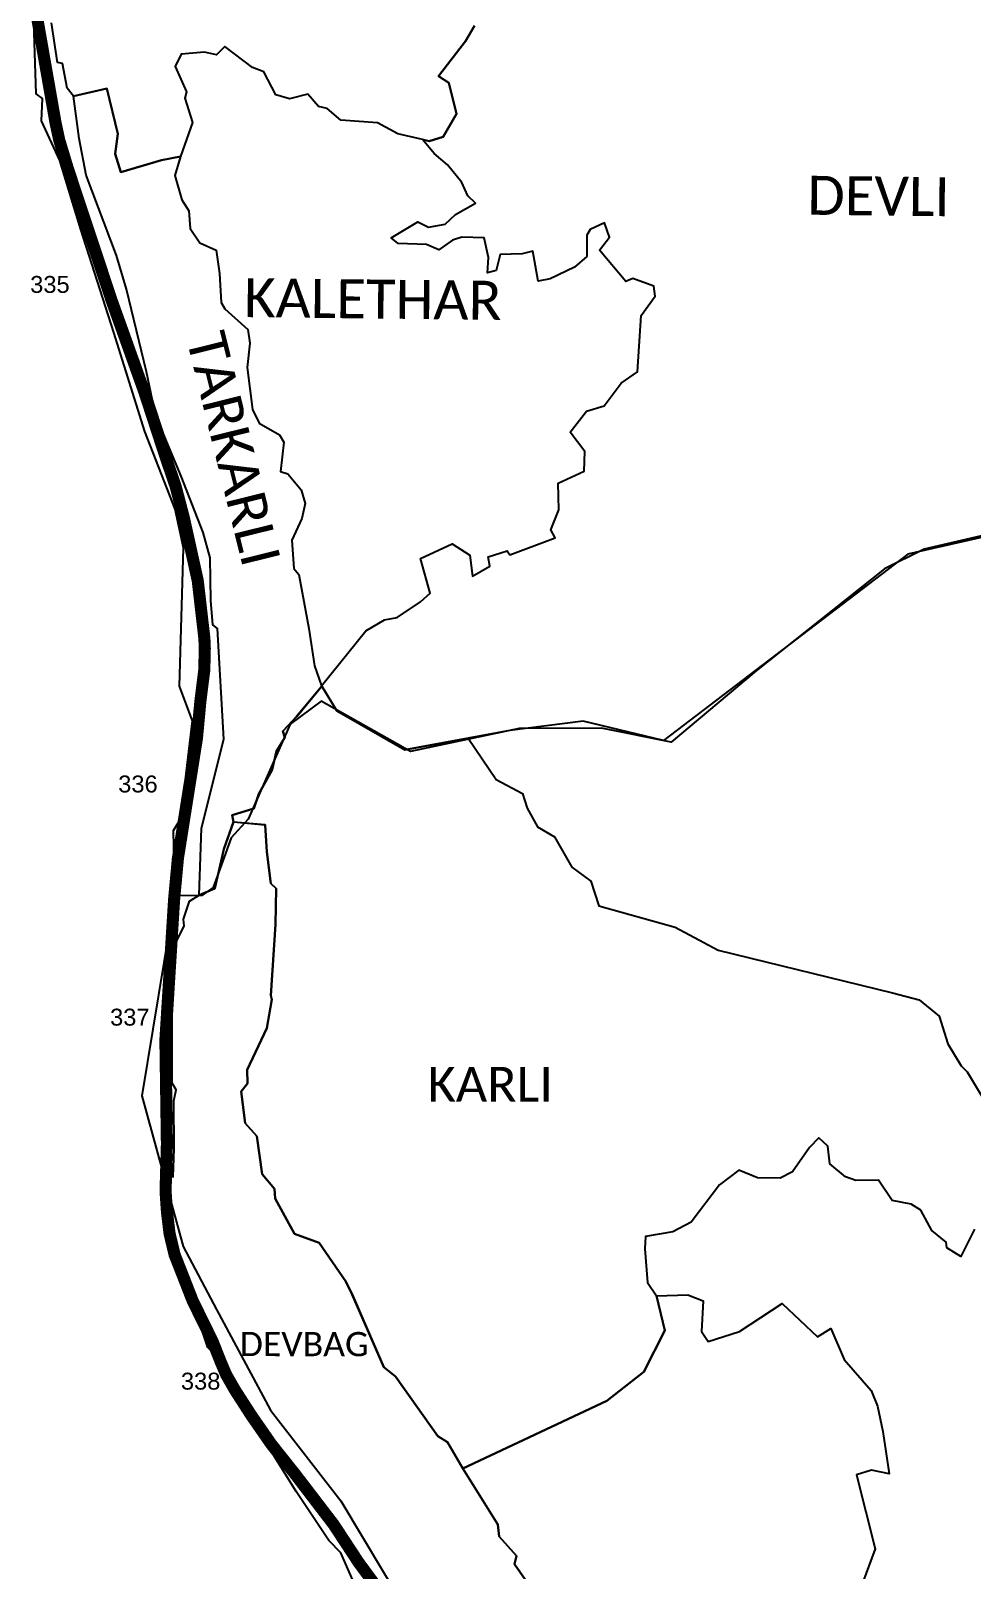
# Model space of a CAD drawing. Header units: metres. Extents: x 0 to 561379, y 0 to 4092696.
# Drawn here: x 337773 to 341661, y 1766838 to 1773198 of the extents above; entities that cross this region are included whole.
import ezdxf

# ---------------------------------------------------------------- set-up
doc = ezdxf.new("R2010")
doc.units = ezdxf.units.M
for name, color, linetype in [('COASTLINE', 5, 'Continuous'), ('NATURALLY PROTECTED', 3, 'Continuous'), ('TALUKA BOUNDRY', 150, 'Continuous'), ('VILLAGE BOUNDRY', 32, 'Continuous'), ('VILLAGE NAME', 1, 'Continuous')]:
    doc.layers.add(name, color=color, linetype=linetype)
doc.styles.get("Standard").update_dxf_attribs({"font": 'arial.ttf'})

msp = doc.modelspace()

# ---------------------------------------------------------------- linework, layer by layer
at = {"layer": 'COASTLINE', "const_width": 50, "flags": 128}
msp.add_lwpolyline([(337797.95985378, 1773258.990368295), (337837.275244879, 1773034.862135311), (337874.9228039847, 1772820.241838713), (337890.8527516766, 1772745.479391176), (337927.3345824006, 1772625.176819618), (337973.8178241043, 1772485.221418063), (338050.2894464976, 1772254.974640357), (338108.0539237291, 1772081.052807236), (338243.0651354192, 1771703.733334089), (338326.2157262473, 1771448.697266008), (338371.4780703206, 1771315.915332594), (338388.2286199842, 1771252.150185965), (338405.559606671, 1771186.175460985), (338429.7153018606, 1771076.931536214), (338448.3842368012, 1770992.501437714), (338463.3895966408, 1770924.639826255), (338470.1562403506, 1770865.757588807), (338483.5521916701, 1770749.188190407), (338487.5237625174, 1770714.62822424), (338490.7554437788, 1770686.506657397), (338492.5044709161, 1770646.126457762), (338490.3767095956, 1770555.132806324), (338474.4314548886, 1770428.018804796), (338460.0926444322, 1770274.277260955), (338443.9349245178, 1770172.274310437), (338428.8913680429, 1770077.305023009), (338381.3235481442, 1769777.011540693), (338365.6078121041, 1769607.499458636), (338351.5550523658, 1769380.662721064), (338337.2133934622, 1769149.162632993), (338329.6134028121, 1769026.485157767), (338330.6754227703, 1768953.794677305), (338333.7158277206, 1768745.692659126), (338335.9052317603, 1768595.837818497), (338332.8239124035, 1768488.776991689), (338330.2725145221, 1768400.128352888), (338336.1943360828, 1768313.695019174), (338346.8238149438, 1768225.292496836), (338367.6588786666, 1768138.164933129), (338397.8973415417, 1768061.020545905), (338442.4621855043, 1767947.326685427), (338524.47903, 1767780.220297433), (338558.288881187, 1767694.792852458), (338581.3315102349, 1767641.081307604), (338617.7242092135, 1767577.690197529), (338684.7243350368, 1767473.722120512), (338767.2012556954, 1767354.846834884), (338866.2670451769, 1767230.30413904), (339025.3983033972, 1767022.499967221), (339127.7930599322, 1766866.566370939), (339189.0835719641, 1766783.367495224)], dxfattribs=at)
at = {"layer": 'NATURALLY PROTECTED', "const_width": 50, "flags": 128}
for points in [[(337818.6761920206, 1773140.891167093), (337837.275244879, 1773034.862135311), (337874.9228039847, 1772820.241838713), (337890.8527516766, 1772745.479391176), (337927.3345824006, 1772625.176819618), (337973.8178241043, 1772485.221418063), (338050.2894464976, 1772254.974640357), (338108.0539237291, 1772081.052807236), (338243.0651354192, 1771703.733334089), (338326.2157262473, 1771448.697266008), (338371.4780703206, 1771315.915332594), (338376.3799590919, 1771297.255069943)], [(338487.669857318, 1770713.356930951), (338490.7554437788, 1770686.506657397), (338492.5044709161, 1770646.126457762), (338490.3767095956, 1770555.132806324), (338474.4314548886, 1770428.018804796), (338460.0926444322, 1770274.277260955), (338443.9349245178, 1770172.274310437), (338428.8913680429, 1770077.305023009), (338381.3235481442, 1769777.011540693), (338375.8283595185, 1769717.73968331)], [(338366.7716553917, 1769620.052831787), (338365.6078121041, 1769607.499458636), (338351.5550523658, 1769380.662721064), (338337.2133934622, 1769149.162632993), (338329.6134028121, 1769026.485157767), (338330.6754227703, 1768953.794677305), (338333.7158277206, 1768745.692659126), (338335.9052317603, 1768595.837818497), (338332.8239124035, 1768488.776991689), (338330.2725145221, 1768400.128352888), (338336.1943360828, 1768313.695019174), (338346.8238149438, 1768225.292496836), (338367.6588786666, 1768138.164933129), (338397.8973415417, 1768061.020545905), (338417.0284695912, 1768012.213198906)], [(338557.5031638767, 1767696.77812657), (338558.288881187, 1767694.792852458), (338581.3315102349, 1767641.081307604), (338617.7242092135, 1767577.690197529), (338619.8933107484, 1767574.324273769)]]:
    msp.add_lwpolyline(points, dxfattribs=at)
at = {"layer": 'TALUKA BOUNDRY'}
msp.add_lwpolyline([(341948.2555756118, 1771167.136701807), (341466.091327814, 1771054.642375435), (341303.1261995537, 1770973.855311424), (340772.3386669944, 1770551.908975627), (340420.3016269039, 1770256.612803055), (340132.6617448644, 1770314.646257423), (339792.3953924471, 1770313.098683301), (339343.1918465549, 1770218.399411432), (338973.5123157261, 1770426.952171172), (338845.2277122554, 1770331.938930231), (338672.2506317233, 1769939.427231483), (338602.0891513479, 1769861.982690923), (338527.1317624545, 1769656.648961038), (338480.4872701417, 1769623.007875075), (338368.3448276218, 1769621.823944759), (338231.5569613973, 1768795.240743932), (338402.3812793531, 1768171.465351803), (338541.3208629452, 1767911.827768996), (338764.3998658485, 1767494.958136949), (339054.7911453918, 1767120.827373443), (339508.6299825907, 1766362.436826404)], dxfattribs=at)
msp.add_polyline3d([(341948.255575612, 1771167.136701807, 0), (341466.091327814, 1771054.642375435, 0), (341303.1261995537, 1770973.855311424, 0), (340772.3386669942, 1770551.908975627, 0), (340772.3386669942, 1770551.908975627, 0), (340420.3016269039, 1770256.612803055, 0), (340132.6617448644, 1770314.646257423, 0), (339792.3953924471, 1770313.098683301, 0), (339343.1918465549, 1770218.399411432, 0), (338973.5123157261, 1770426.952171172, 0), (338845.2277122554, 1770331.938930231, 0), (338845.2277122554, 1770331.938930231, 0), (338672.2506317233, 1769939.427231483, 0), (338602.0891513479, 1769861.982690923, 0), (338527.1317624545, 1769656.648961038, 0), (338480.4872701417, 1769623.007875075, 0), (338480.4872701417, 1769623.007875075, 0), (338368.3448276218, 1769621.823944759, 0), (338362.5734825989, 1769891.706205435, 0), (338393.8681782581, 1769941.449127844, 0), (338441.2664762702, 1770344.865678636, 0), (338388.1839531281, 1770489.166490863, 0), (338403.940148662, 1771060.71401284, 0), (338370.3074160302, 1771220.864226646, 0), (338245.0515233708, 1771541.58727612, 0), (338116.5746955312, 1771950.283159218, 0), (337980.5025684423, 1772377.025241202, 0), (337893.657108887, 1772661.492532979, 0), (337817.5355588867, 1772825.952437775, 0), (337822.0733709589, 1772917.86532827, 0), (337822.0733709589, 1772917.86532827, 0), (337795.1580502377, 1772938.050314557, 0), (337785.7227846517, 1773233.945807924, 0)], dxfattribs=at)
at = {"layer": 'VILLAGE BOUNDRY'}
for points in [[(339608.087428753, 1773218.265992562, 0), (339569.6813291018, 1773155.305975251, 0), (339458.1616304434, 1773010.196215984, 0), (339501.7538969435, 1772983.194284498, 0), (339533.1069887626, 1772854.66686694, 0), (339478.6333436567, 1772759.168574471, 0), (339420.1693678654, 1772741.588712905, 0), (339393.1709132217, 1772748.222518608, 0), (339291.1344980313, 1772772.699955526, 0), (339207.109140606, 1772817.868078399, 0), (339054.4302755419, 1772829.225457213, 0), (338998.9237813928, 1772877.084749463, 0), (338962.8576174047, 1772884.554706325, 0), (338918.8587012765, 1772936.852571829, 0), (338843.1777965305, 1772917.01927517, 0), (338786.5251755559, 1772933.130787071, 0), (338736.2970853241, 1773028.713851323, 0), (338689.6800485693, 1773046.811200402, 0), (338575.2145570391, 1773132.746081048, 0), (338541.4761706074, 1773099.448532595, 0), (338491.1301606852, 1773110.195316021, 0), (338395.0221688396, 1773101.504010037, 0), (338370.2255104485, 1773050.626793837, 0), (338416.4926362274, 1772946.128797935, 0), (338410.2871436215, 1772919.947022399, 0), (338441.023088376, 1772818.899527193, 0), (338391.4808343262, 1772678.913876264, 0), (338314.1224887804, 1772663.871711019, 0), (338145.9447549584, 1772614.021686081, 0), (338122.4860413544, 1772689.849557982, 0), (338133.0680275991, 1772771.803710245, 0), (338087.3704621842, 1772959.768736383, 0), (337949.8528063521, 1772927.876624997, 0), (337923.2420752981, 1772961.376929554, 0), (337904.8087794191, 1773062.749039748, 0), (337883.0750324975, 1773067.816961503, 0), (337859.0830396053, 1773230.786079347, 0)], [(342385.0995208499, 1771257.853391506, 0), (341399.6374575425, 1771034.445683463, 0), (340388.4034443765, 1770263.95196283, 0), (340056.4967374784, 1770343.404135081, 0), (339753.2538948613, 1770305.79566587, 0), (339581.4404158082, 1770274.272483386, 0), (339319.0445116408, 1770226.123032193, 0), (339039.0197703326, 1770386.610928636, 0), (338975.85805644, 1770488.044638752, 0), (338975.0286312492, 1770489.597133313, 0), (339157.9559479405, 1770718.023051851, 0), (339235.423937158, 1770762.364254083, 0), (339287.9733319278, 1770772.444794121, 0), (339384.1474038565, 1770836.734434494, 0), (339423.9165655382, 1770872.53483176, 0), (339384.0892705448, 1771015.89593247, 0), (339515.3414555683, 1771077.265168596, 0), (339587.8333546342, 1771029.908215692, 0), (339598.8575146381, 1770943.073620204, 0), (339670.3613321217, 1770984.474613666, 0), (339663.5529087982, 1771023.692009926, 0), (339742.8683255897, 1771048.000865614, 0), (339753.9839953874, 1771031.507699484, 0), (339941.6054725514, 1771102.124597637, 0), (339922.6845943581, 1771135.147736575, 0), (339956.5006837978, 1771217.546245371, 0), (339954.0837520105, 1771328.090138991, 0), (340061.1082897087, 1771377.319920623, 0), (340064.0066526995, 1771459.312121444, 0), (340002.9699088228, 1771538.281578443, 0), (340070.1588100858, 1771625.049588645, 0), (340143.3776754232, 1771647.103741906, 0), (340213.979144363, 1771741.593439105, 0), (340281.4289421276, 1771788.071325213, 0), (340297.0203245003, 1772020.69419105, 0), (340354.4796518522, 1772100.482286287, 0), (340348.7605293351, 1772142.898081578, 0), (340261.5188366165, 1772174.037229198, 0), (340232.8565272974, 1772161.786767067, 0), (340124.5278363175, 1772291.51859279, 0), (340165.5960621549, 1772345.38706179, 0), (340145.393843028, 1772403.759103257, 0), (340085.9121622572, 1772376.61035136, 0), (340072.1803823173, 1772353.093914746, 0), (340072.4784292652, 1772264.514948316, 0), (340021.1177818691, 1772220.527145589, 0), (339920.4412492918, 1772173.367030023, 0), (339870.9513193514, 1772163.383539096, 0), (339848.091273875, 1772286.569725557, 0), (339804.2922942936, 1772276.024728857, 0), (339713.9844776796, 1772273.895637975, 0), (339697.7979867603, 1772207.122602769, 0), (339660.6754673596, 1772197.276679565, 0), (339666.0962881452, 1772260.306606681, 0), (339647.0719096157, 1772341.930581899, 0), (339555.021885856, 1772344.779626085, 0), (339516.7340351047, 1772332.984046618, 0), (339460.5284344569, 1772292.127984604, 0), (339408.986903022, 1772314.918260132, 0), (339292.0054122839, 1772318.30173328, 0), (339263.1348770355, 1772341.594170545, 0), (339373.6539282217, 1772408.105271815, 0), (339417.3161388104, 1772386.03934233, 0), (339486.2014660104, 1772398.987571622, 0), (339529.3672308237, 1772438.386580023, 0), (339612.0458230678, 1772486.159041124, 0), (339579.8550431037, 1772515.911502632, 0), (339554.9484588675, 1772570.358207364, 0), (339495.2791323136, 1772644.283679687, 0), (339440.6550361312, 1772691.465562861, 0), (339393.1709132217, 1772748.222518608, 0), (339420.1693678654, 1772741.588712905, 0), (339478.6333436567, 1772759.168574471, 0), (339533.1069887626, 1772854.66686694, 0), (339501.7538969435, 1772983.194284498, 0), (339458.1616304434, 1773010.196215984, 0), (339569.6813291018, 1773155.305975251, 0), (339608.087428753, 1773218.265992562, 0)], [(341674.2058350034, 1768244.184059411, 0), (341618.59716973, 1768130.719437098, 0), (341560.6217118183, 1768165.987310362, 0), (341557.4763455109, 1768190.242373575, 0), (341498.5238436076, 1768238.574266614, 0), (341452.6687922801, 1768322.442812405, 0), (341413.1396882456, 1768347.731736479, 0), (341334.8924484279, 1768361.899668112, 0), (341277.3707317745, 1768445.630557095, 0), (341183.9232691643, 1768444.526913295, 0), (341141.0120361431, 1768460.767074607, 0), (341076.2093954935, 1768514.01069406, 0), (341068.4899502489, 1768587.095971702, 0), (341030.6311539938, 1768621.336526208, 0), (340992.2394968725, 1768581.001673355, 0), (340922.2740997165, 1768480.919322341, 0), (340871.7790006319, 1768454.391998169, 0), (340778.1331736656, 1768455.504513966, 0), (340700.2296884879, 1768487.708548968, 0), (340620.4794065061, 1768426.425226834, 0), (340503.6761686986, 1768272.902658268, 0), (340426.8588556511, 1768232.733427342, 0), (340314.4373019606, 1768212.847905155, 0), (340311.5057760637, 1768162.300954729, 0), (340322.4935745586, 1768022.911204703, 0), (340359.7751894458, 1767967.871020713, 0), (340395.1403090309, 1767824.655035358, 0), (340308.179237305, 1767653.87878056, 0), (340154.7894008579, 1767533.815629668, 0), (339559.2536677709, 1767254.718816638, 0), (339495.9173089399, 1767362.950655467, 0), (339456.4977088611, 1767388.574246417, 0), (339280.6941478555, 1767634.273886961, 0), (339232.485912025, 1767673.018397889, 0), (339100.6726575374, 1767977.048154531, 0), (339074.9204316924, 1768027.470621081, 0), (338965.2930067125, 1768187.050136563, 0), (338863.8817505942, 1768224.631543417, 0), (338783.4832975373, 1768370.279632249, 0), (338780.6672612547, 1768410.02438746, 0), (338729.9438850777, 1768470.587085914, 0), (338707.0023216595, 1768627.991065462, 0), (338659.3353328049, 1768681.892672298, 0), (338642.9511113443, 1768813.577785752, 0), (338669.5131637802, 1768845.585132136, 0), (338668.3178189787, 1768902.13742969, 0), (338749.5200534558, 1769074.499092153, 0), (338769.7506535146, 1769192.861662841, 0), (338765.2689081349, 1769209.492083986, 0), (338785.3818422129, 1769503.572305549, 0), (338788.0613265603, 1769651.717119051, 0), (338765.846865139, 1769673.012900111, 0), (338749.4561348381, 1769803.702229052, 0), (338742.5571302027, 1769914.958484544, 0), (338610.6809908949, 1769927.091392896, 0), (338605.2145015082, 1769955.458252206, 0), (338695.2059334964, 1769982.468357852, 0), (338715.660372164, 1770043.179091231, 0), (338771.285042543, 1770142.473908771, 0), (338788.5531574267, 1770221.35488195, 0), (338823.205467895, 1770277.093978646, 0), (338815.045707657, 1770303.045942709, 0), (338872.3165703147, 1770363.821768047, 0), (338975.8529062981, 1770487.998533798, 0), (339039.0120637225, 1770386.625590621, 0), (339319.0050703766, 1770226.144894582, 0), (339581.4567306468, 1770274.264177337, 0), (339581.4567306468, 1770274.264177337, 0), (339697.1990352556, 1770102.913580115, 0), (339806.486231738, 1770045.47167456, 0), (339825.9487270675, 1769983.808668165, 0), (339868.1023663023, 1769907.486770994, 0), (339938.2265232084, 1769865.929752041, 0), (340010.5307550365, 1769740.593468184, 0), (340088.2450762924, 1769682.827153631, 0), (340121.5397183228, 1769579.902411176, 0), (340436.6408060675, 1769491.99431151, 0), (340615.4435616829, 1769396.657807685, 0), (341335.2376132106, 1769220.664462678, 0), (341445.9183398969, 1769192.433545709, 0), (341528.1666823392, 1769124.349902756, 0), (341565.0296868265, 1769010.448153832, 0), (341619.0739512675, 1768919.439690885, 0), (341645.0139418983, 1768894.801035679, 0), (341754.049343952, 1768710.233092974, 0)], [(339149.0287975561, 1766692.589129384, 0), (339054.6997737026, 1766905.737936736, 0), (339004.7763395929, 1766957.216699671, 0), (338870.4080145569, 1767158.925251699, 0), (338682.7616671542, 1767460.80072243, 0), (338667.3999864411, 1767477.120890792, 0), (338580.200757982, 1767644.624344748, 0), (338555.1418839054, 1767656.651113755, 0), (338525.3694401165, 1767732.842400384, 0), (338504.5811008906, 1767754.037055884, 0), (338425.235396374, 1767995.903245742, 0), (338409.1789113982, 1767996.098929751, 0), (338349.8535781587, 1768224.008663247, 0), (338314.2171502188, 1768461.927976588, 0), (338361.0266181482, 1768460.076145443, 0), (338365.9891012285, 1768575.26085655, 0), (338364.0777548582, 1768774.701581192, 0), (338374.2015653796, 1768819.167088664, 0), (338357.8884834433, 1768847.970643909, 0), (338357.9382616202, 1769168.49799036, 0), (338346.0972170386, 1769334.095722929, 0), (338369.1541344704, 1769378.393305609, 0), (338360.0068162119, 1769403.216427086, 0), (338406.8000159764, 1769498.128519156, 0), (338404.0612445103, 1769525.271925974, 0), (338428.7820913212, 1769599.635617472, 0), (338469.8002203703, 1769624.2057767, 0), (338533.5118603269, 1769652.839471172, 0), (338570.9373922197, 1769814.801325446, 0), (338610.7278046039, 1769927.126793985, 0), (338742.5479558005, 1769914.977362099, 0), (338749.410426682, 1769803.671688394, 0), (338765.7960401016, 1769673.044251485, 0), (338788.08493778, 1769651.740848897, 0), (338785.3635871662, 1769503.534483959, 0), (338765.2774347059, 1769209.457609131, 0), (338769.7731045465, 1769192.828636189, 0), (338749.4772996043, 1769074.536692125, 0), (338668.316214491, 1768902.093290824, 0), (338669.508470176, 1768845.572551753, 0), (338643.0039477654, 1768813.543100123, 0), (338659.3388247806, 1768681.916658658, 0), (338706.9781500697, 1768628.03782555, 0), (338729.9096826277, 1768470.62329598, 0), (338780.6222559748, 1768410.032127279, 0), (338783.4386280605, 1768370.333733142, 0), (338863.8347881249, 1768224.679464141, 0), (338965.2649647031, 1768187.079883748, 0), (339074.9260648206, 1768027.509530077, 0), (339100.7252856331, 1767977.073113531, 0), (339232.4861819869, 1767673.011314184, 0), (339280.7053918421, 1767634.319062659, 0), (339456.4805951117, 1767388.531436699, 0), (339495.8707505888, 1767362.921446919, 0), (339559.2942283722, 1767254.747515299, 0), (339703.7473252487, 1767022.416980554, 0), (339709.7389077237, 1766972.447352686, 0), (339781.5209573776, 1766893.351734858, 0), (339772.8444555807, 1766859.147940984, 0), (339816.9083389115, 1766795.297730123, 0)], [(339816.9083389115, 1766795.297730123, 0), (339772.8444555807, 1766859.147940984, 0), (339781.5209573776, 1766893.351734858, 0), (339709.7389077237, 1766972.447352686, 0), (339703.7473252487, 1767022.416980554, 0), (339559.2942283722, 1767254.747515299, 0), (340154.8101055768, 1767533.866823574, 0), (340308.1426992154, 1767653.888337437, 0), (340395.1322024069, 1767824.644028295, 0), (340359.7421647026, 1767967.86295869, 0), (340489.6309649001, 1767971.808146983, 0), (340553.3704853993, 1767947.343515982, 0), (340546.6681870279, 1767819.95992443, 0), (340573.5477603449, 1767779.030677178, 0), (340703.5242508312, 1767819.957531226, 0), (340879.139037356, 1767936.103517242, 0), (341025.9086469613, 1767798.434996989, 0), (341080.7467848267, 1767832.840266116, 0), (341135.5196050853, 1767704.767161759, 0), (341247.9419110594, 1767577.398465762, 0), (341273.720951562, 1767511.844935757, 0), (341295.7574322891, 1767406.520765828, 0), (341322.6186860213, 1767232.536434495, 0), (341248.7997389192, 1767247.831144697, 0), (341186.9931209124, 1767227.778327782, 0), (341263.4244810851, 1766921.72877124, 0), (341199.9639078634, 1766747.301678008, 0)]]:
    msp.add_polyline3d(points, dxfattribs=at)
msp.add_polyline3d([(338860.2959592169, 1770975.455488639, 0), (338881.8195606748, 1770949.957755552, 0), (338922.1589406316, 1770727.016344513, 0), (338946.0511656631, 1770572.983139067, 0), (338975.0286312492, 1770489.597133313, 0), (338975.85805644, 1770488.044638752, 0), (338872.2933816809, 1770363.826694238, 0), (338814.9985304752, 1770303.093091041, 0), (338823.2219010728, 1770277.072503466, 0), (338788.5477946955, 1770221.338544211, 0), (338771.3100461822, 1770142.497849764, 0), (338715.6322040579, 1770043.176307974, 0), (338695.2564222682, 1769982.479278118, 0), (338605.1651410426, 1769955.425857264, 0), (338610.7278046039, 1769927.126793985, 0), (338570.9373922197, 1769814.801325446, 0), (338533.5118603269, 1769652.839471172, 0), (338469.8002203703, 1769624.2057767, 0), (338478.2710662832, 1769901.100466632, 0), (338570.6126764009, 1770270.010314706, 0), (338545.1505990542, 1770727.502091309, 0), (338525.0604440861, 1770742.083549791, 0), (338517.9999662128, 1770843.142926793, 0), (338515.1042879553, 1771018.962527857, 0), (338485.3812475732, 1771124.392624379, 0), (338394.2030539967, 1771357.45099164, 0), (338288.8722840418, 1771610.405236548, 0), (338251.2824527365, 1771788.338368315, 0), (338168.0759879389, 1772130.122848531, 0), (338127.0490304644, 1772268.912163534, 0), (338001.5964849921, 1772600.919496063, 0), (337973.7326994279, 1772752.537600328, 0), (337949.8528063521, 1772927.876624997, 0), (338087.3704621842, 1772959.768736383, 0), (338133.0680275991, 1772771.803710245, 0), (338122.4860413544, 1772689.849557982, 0), (338145.9447549584, 1772614.021686081, 0), (338314.1224887804, 1772663.871711019, 0), (338391.4808343262, 1772678.913876264, 0), (338369.0008734699, 1772599.513459479, 0), (338397.9221439702, 1772498.75846007, 0), (338426.8481875301, 1772453.664567739, 0), (338432.0336120501, 1772380.694539731, 0), (338471.5467813382, 1772321.725212844, 0), (338539.8502595517, 1772291.563075869, 0), (338553.9252831275, 1772194.453645652, 0), (338560.374926484, 1772075.269922265, 0), (338575.9752323007, 1772048.76890772, 0), (338670.7520185333, 1771963.740531437, 0), (338678.0676562251, 1771907.036712341, 0), (338668.3273434112, 1771805.601995016, 0), (338690.1253544054, 1771632.053354523, 0), (338717.487956246, 1771575.885389674, 0), (338801.3583089411, 1771527.780432021, 0), (338818.8102039681, 1771497.676972904, 0), (338804.9168513831, 1771376.518405488, 0), (338835.2069902871, 1771365.985967557, 0), (338890.7192219222, 1771300.76106184, 0), (338907.2208944028, 1771243.78510127, 0), (338894.1728117908, 1771181.357566948, 0), (338852.3672201457, 1771092.809948435, 0)], close=True, dxfattribs=at)

# ---------------------------------------------------------------- texts
at = {"layer": 'NATURALLY PROTECTED', "char_height": 70, "attachment_point": 1}
for s, insert in [('335', (337770.5764246472, 1772184.693201099)), ('336', (338134.553869756, 1770119.253350654)), ('337', (338100.9183271686, 1769155.269440469)), ('338', (338393.7872064319, 1767650.340387249))]:
    msp.add_mtext_dynamic_manual_height_columns(s, width=95.17246124148369, gutter_width=1, heights=[0], dxfattribs=dict(at, insert=insert))
at = {"layer": 'VILLAGE NAME', "attachment_point": 1}
for s, width, gutter_width, insert, char_height, rotation in [('{\\fCalibri|b0|i0|c0|p34;DEVLI}', 1589.78577884433, 805.5426246639116, (340984.8962603789, 1772599.01149964), 161.1085249327823, 359.37415311197776), ('{\\fCalibri|b0|i0|c0|p34;KALETHAR}', 1589.78577884433, 805.5426246639116, (338655.9094977379, 1772175.664656639), 161.1085249327823, 359.37415311197776), ('{\\fCalibri|b0|i0|c0|p34;TARKARLI}', 1589.78577884433, 805.5426246639116, (338571.5190547231, 1771967.048747411), 161.1085249327823, 283.89894882351797), ('{\\fCalibri|b0|i0|c0|p34;KARLI}', 1418.000350885173, 718.4991460023863, (339413.9790412025, 1768914.822798921), 143.6998292004773, 359.97929653435835), ('{\\fCalibri|b0|i0|c0|p34;DEVBAG}', 1418.000350885173, 718.4991460023863, (338636.8129630522, 1767818.713684944), 100, 359.97929653435835)]:
    msp.add_mtext_dynamic_manual_height_columns(s, width=width, gutter_width=gutter_width, heights=[0], dxfattribs=dict(at, insert=insert, char_height=char_height, rotation=rotation))

doc.saveas('drawing.dxf')
